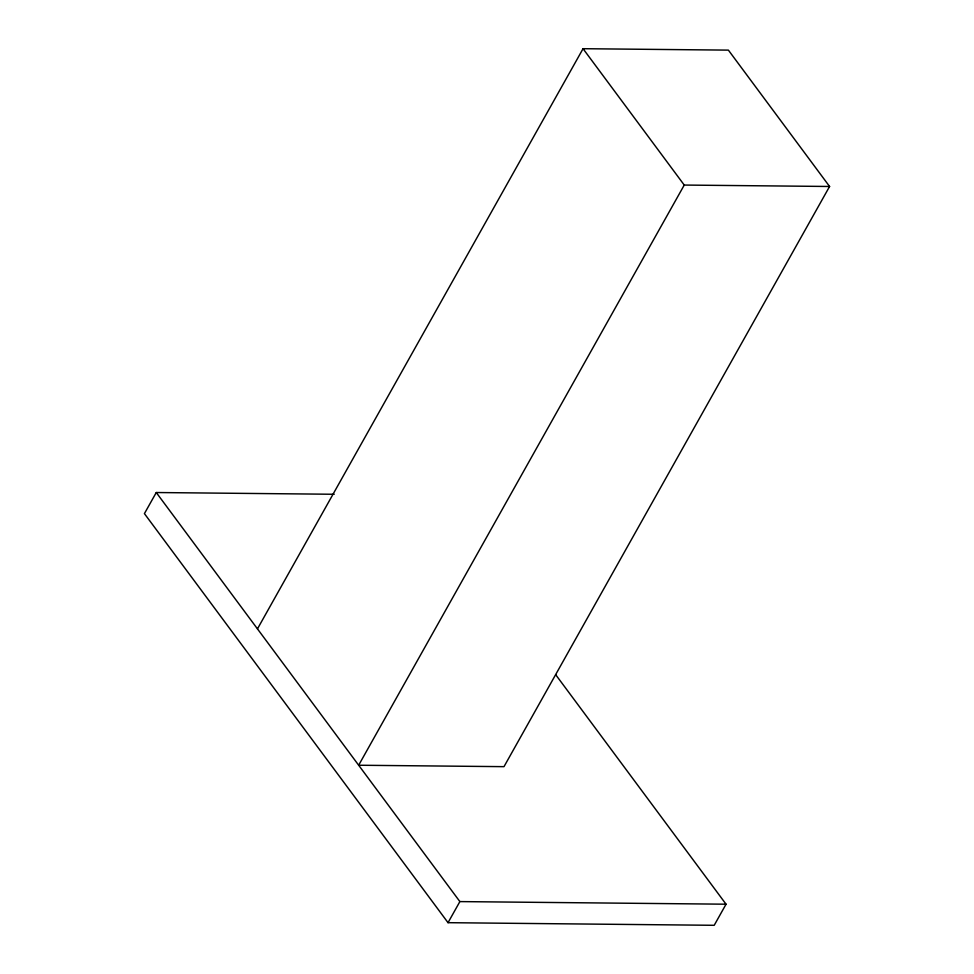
<?xml version="1.0" encoding="UTF-8"?>
<svg xmlns="http://www.w3.org/2000/svg" width="974" height="974" viewBox="0 0 974 974"><rect width="100%" height="100%" fill="white"/><g stroke="black" fill="none" stroke-linecap="round" stroke-linejoin="round"><path stroke-width="1.46" d="M334.216 494.268L156.266 492.527L144.42 513.615L448.028 922.682L714.21 925.3L726.044 904.201L555.655 674.641M257.465 628.875L583.049 48.7L728.382 50.124L829.58 186.484L503.996 766.66L358.663 765.235L684.247 185.06L829.58 186.484M448.028 922.682L459.874 901.595L726.044 904.201M583.049 48.7L684.247 185.06M156.266 492.527L459.874 901.595"/></g></svg>
